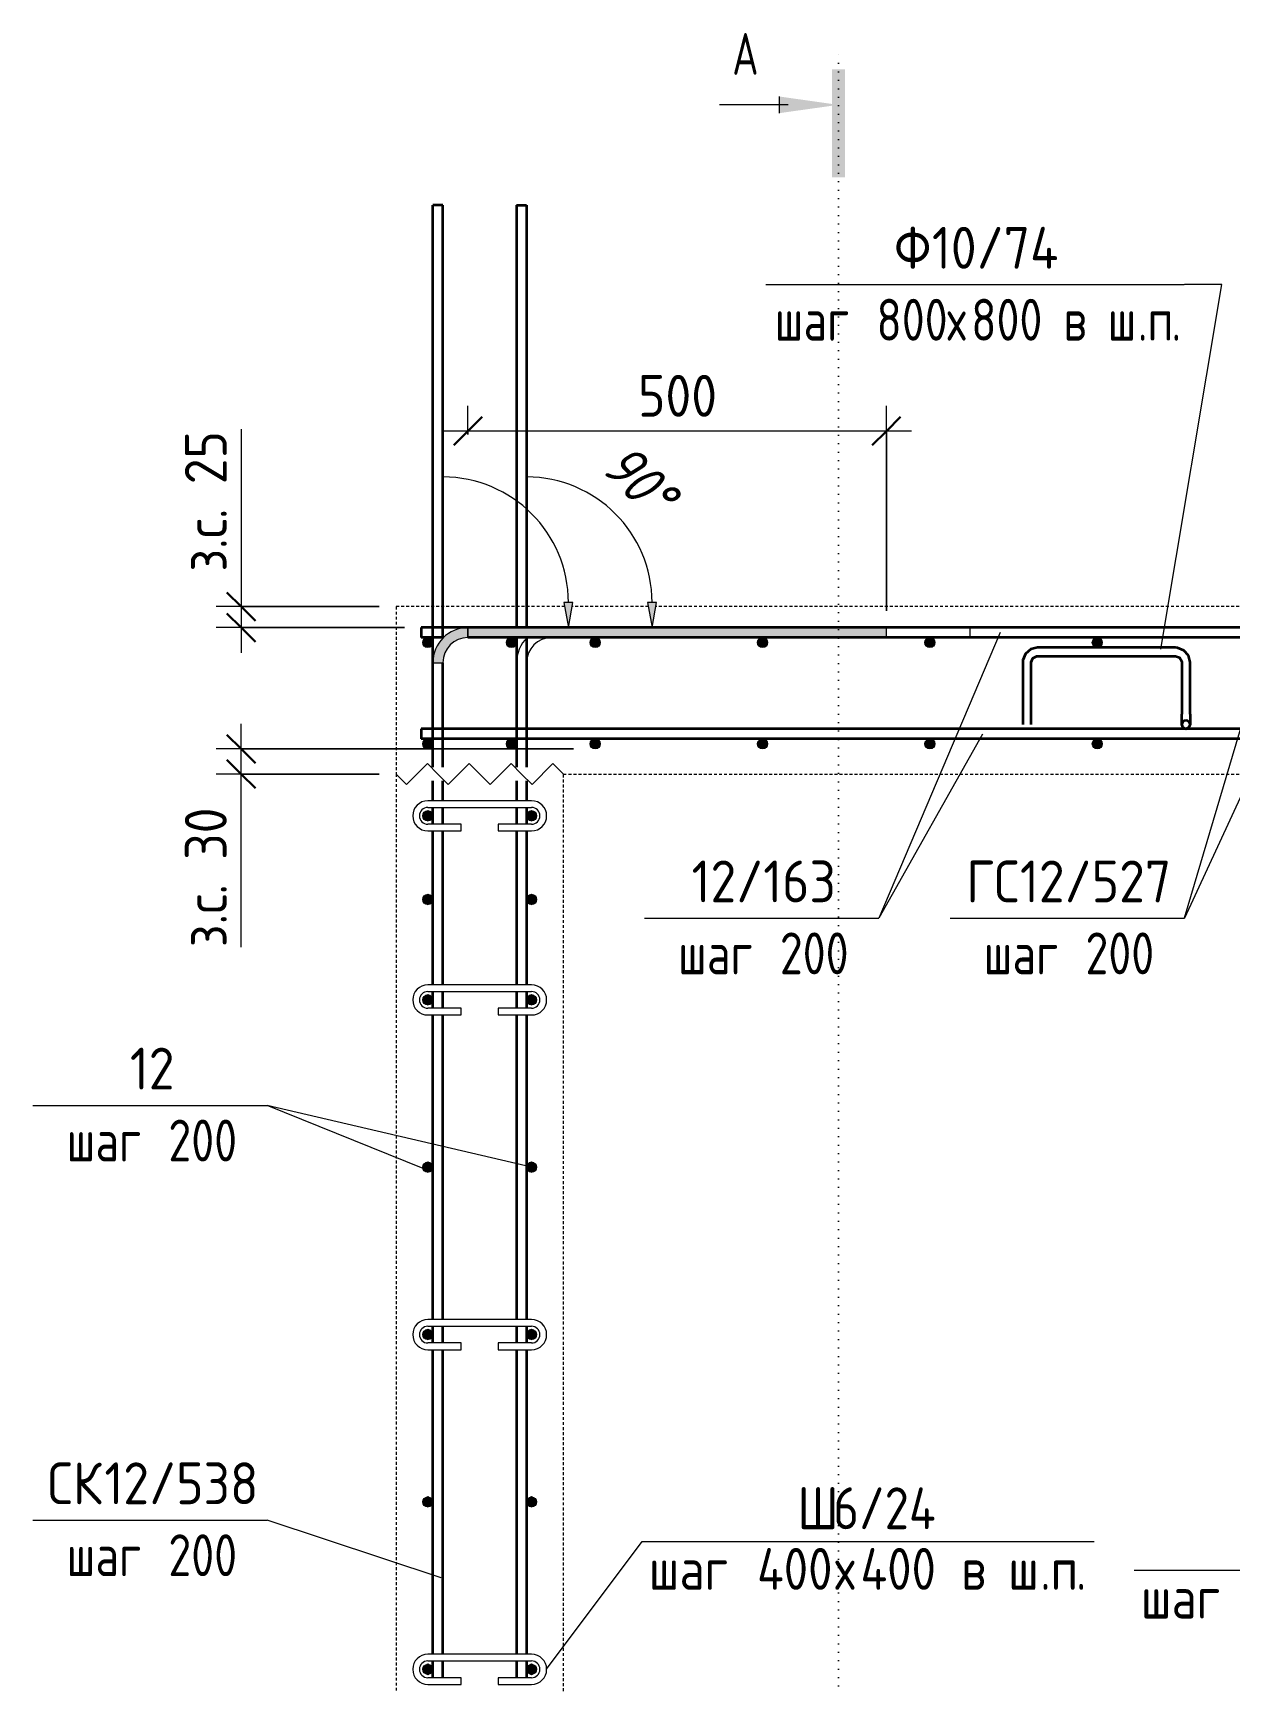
# Model space of a CAD drawing. Header units: millimetres. Extents: x -35709 to -15218, y -2926 to 78616.
# Drawn here: x -21287 to -19857, y -1354 to 616 of the extents above; entities that cross this region are included whole.
import ezdxf

# ---------------------------------------------------------------- set-up
doc = ezdxf.new("R2010")
doc.units = ezdxf.units.MM
doc.linetypes.add('01 Штриховая _4 мм_', pattern=[6, 3.5, -2.5])
doc.linetypes.add('04 Пунктир 10мм', pattern=[10, 0, -10])
for name, color, linetype, lineweight in [('AA_Dim', 7, 'Continuous', 9), ('AA_Dim-20', 7, 'Continuous', 9), ('AA_Oformlenie', 7, 'Continuous', 9), ('AA_Razrez', 7, 'Continuous', 9), ('AA_Vinoska', 7, 'Continuous', 9), ('KR_Armatura', 7, 'Continuous', 20), ('KR_Armatura_Tonkie', 7, 'Continuous', 20)]:
    doc.layers.add(name, color=color, linetype=linetype, lineweight=lineweight)
doc.layers.add('AF_Perekritie_Опалубка', color=7, linetype='Continuous', lineweight=60, true_color=0x006a35)
doc.layers.add('AF_Stena_Опалубка', color=7, linetype='Continuous', lineweight=20, true_color=0x0063c6)
doc.styles.add('ISOCPEUR', font='isocpeur.TTF', dxfattribs={"width": 0.7, "height": 50})
doc.styles.add('ISOCPEUR_1', font='isocpeur.TTF', dxfattribs={"width": 0.9, "height": 50})
doc.styles.add('ISOCPEUR_2', font='isocpeur.TTF', dxfattribs={"width": 0.8, "height": 50})
doc.styles.add('ISOCPEUR_4', font='isocpeur.TTF', dxfattribs={"width": 0.85, "height": 50})
doc.styles.add('ISOCPEUR_I', font='isocpeui.ttf', dxfattribs={"width": 0.85, "height": 50})
doc.dimstyles.new('00_Точн_3_знака__прозр_', dxfattribs={"dimscale": 304.8, "dimtxt": 50.137748, "dimasz": 0.111549, "dimexe": 0.098425, "dimexo": 0.065617, "dimgap": 0.006562, "dimtad": 1, "dimdec": 3, "dimrnd": 0.001, "dimdsep": 46, "dimtxsty": 'ISOCPEUR_1', "dimblk1": 'OBLIQUE', "dimblk2": 'OBLIQUE', "dimsah": 1, "dimcen": 0.09, "dimdle": 0.098425, "dimazin": 0, "dimtfac": 1, "dimtdec": 4, "dimtix": 1, "dimtmove": 0, "dimatfit": 3, "dimfxl": 1, "dimtvp": 1, "dimtolj": 1, "dimtzin": 0, "dimlwd": 18, "dimlwe": 18, "dimarcsym": 2})
doc.dimstyles.new('00_Точн_3_знака__прозр__1', dxfattribs={"dimscale": 304.8, "dimtxt": 50.137748, "dimasz": 0.111549, "dimexe": 0.098425, "dimexo": 0.065617, "dimgap": 0.006562, "dimtad": 1, "dimdec": 3, "dimrnd": 0.001, "dimdsep": 46, "dimtxsty": 'ISOCPEUR_1', "dimblk1": 'OBLIQUE', "dimblk2": 'OBLIQUE', "dimsah": 1, "dimcen": 0.09, "dimdle": 0.098425, "dimazin": 0, "dimtfac": 1, "dimtdec": 4, "dimtix": 1, "dimtmove": 1, "dimatfit": 3, "dimfxl": 1, "dimtvp": 1, "dimtolj": 1, "dimtzin": 0, "dimlwd": 18, "dimlwe": 18, "dimarcsym": 2})

# ---------------------------------------------------------------- blocks, each defined once
blk = doc.blocks.new('261_Лягушка _НесАрм_РабПлоск_ - 10 А240-3854877-Б-Б Арм')
at = {"layer": 'KR_Armatura', "lineweight": 35}
for start, end in [(90, 270), (270, 90)]:
    blk.add_arc((-77081.1, -211), 5, start, end, dxfattribs=at)
at = {"layer": 'KR_Armatura_Tonkie', "lineweight": 35}
for p, q in [((-77276.1, -136.5), (-77276.1, -198.5)), ((-77266.1, -198.5), (-77266.1, -136.5)), ((-77093.6, -119), (-77258.6, -119)), ((-77258.6, -129), (-77093.6, -129)), ((-77086.1, -136.5), (-77086.1, -198.5)), ((-77076.1, -198.5), (-77076.1, -136.5))]:
    blk.add_line(p, q, dxfattribs=at)
at = {"layer": 'KR_Armatura_Tonkie', "lineweight": 35, "flags": 128}
for points in [[(-77258.6, -119), (-77266.6, -120.9), (-77272.8, -126.3), (-77275.9, -134), (-77276.1, -136.5)], [(-77266.1, -136.5), (-77264.2, -131.5), (-77259.4, -129.1), (-77258.6, -129)], [(-77076.1, -136.5), (-77078, -128.5), (-77083.4, -122.3), (-77091, -119.2), (-77093.6, -119)], [(-77093.6, -129), (-77088.6, -130.9), (-77086.1, -135.6), (-77086.1, -136.5)], [(-77276.1, -198.5), (-77276.1, -205.2), (-77276.1, -209.8), (-77276.1, -211)], [(-77266.1, -211), (-77266.1, -209.1), (-77266.1, -203.9), (-77266.1, -198.5)], [(-77086.1, -211), (-77086.1, -209.1), (-77086.1, -203.9), (-77086.1, -198.5)], [(-77081.1, -216), (-77084.9, -214.1), (-77086.1, -211)], [(-77076.1, -211), (-77077.9, -214.9), (-77081.1, -216)], [(-77076.1, -198.5), (-77076.1, -205.2), (-77076.1, -209.8), (-77076.1, -211)]]:
    blk.add_lwpolyline(points, dxfattribs=at)
blk = doc.blocks.new('079_Обозначение загиба стержня _ЭлУзла_ - Сплошные линии-3773023-Б-Б Арм')
at = {"layer": 'AA_Oformlenie'}
blk.add_hatch(color=256, dxfattribs=at).paths.add_polyline_path([(-77719, -95), (-77713.7, -65), (-77724.3, -65)])
for p, q in [((-77713.7, -65), (-77724.3, -65)), ((-77724.3, -65), (-77719, -95)), ((-77719, -95), (-77713.7, -65)), ((-77339, -95), (-77839, -95)), ((-77339, -107), (-77339, -95)), ((-77839, -107), (-77339, -107))]:
    blk.add_line(p, q, dxfattribs=at)
for centre, radius, start, end in [((-77869, -65), 150, 0.0049, 90), ((-77839, -137), 42, 134.2549, 180), ((-77839, -137), 30, 90, 180)]:
    blk.add_arc(centre, radius, start, end, dxfattribs=at)
blk = doc.blocks.new('079_Обозначение загиба стержня _ЭлУзла_ - Сплошные линии-3773018-Б-Б Арм')
at = {"layer": 'AA_Oformlenie'}
for points in [[(-77819, -95), (-77813.7, -65), (-77824.3, -65)], [(-77981, -137), (-77969, -137), (-77968, -129.2), (-77965, -122), (-77960.2, -115.8), (-77954, -111), (-77946.8, -108), (-77939, -107), (-77939, -95), (-77949.9, -96.4), (-77960, -100.6), (-77968.7, -107.3), (-77975.4, -116), (-77979.6, -126.1)], [(-77939, -107), (-77439, -107), (-77439, -95), (-77939, -95)]]:
    blk.add_hatch(color=256, dxfattribs=at).paths.add_polyline_path(points)
for p, q in [((-77813.7, -65), (-77824.3, -65)), ((-77824.3, -65), (-77819, -95)), ((-77819, -95), (-77813.7, -65)), ((-77939, -107), (-77939, -95)), ((-77439, -95), (-77939, -95)), ((-77439, -95), (-77939, -95)), ((-77939, -95), (-77939, -107)), ((-77439, -107), (-77439, -95)), ((-77439, -107), (-77439, -95)), ((-77939, -107), (-77439, -107)), ((-77939, -107), (-77439, -107)), ((-77981, -137), (-77969, -137))]:
    blk.add_line(p, q, dxfattribs=at)
for centre, radius, start, end in [((-77969, -65), 150, 0.0049, 90), ((-77939, -137), 42, 90, 180), ((-77939, -137), 42, 90, 180), ((-77939, -137), 30, 90, 180), ((-77939, -137), 30, 90, 180)]:
    blk.add_arc(centre, radius, start, end, dxfattribs=at)
blk = doc.blocks.new('Последовательность узлов - 3мм масшт20 маскировка-904226-Б-Б Арм')
at = {"layer": 'AA_Oformlenie'}
for p, q in [((-76535, -270), (-76522.5, -282.5)), ((-76522.5, -282.5), (-76497.5, -257.5)), ((-76485, -270), (-76497.5, -257.5)), ((-76485, -270), (-76472.5, -282.5)), ((-76472.5, -282.5), (-76447.5, -257.5)), ((-76435, -270), (-76447.5, -257.5)), ((-76435, -270), (-76422.5, -282.5)), ((-76422.5, -282.5), (-76397.5, -257.5)), ((-76385, -270), (-76397.5, -257.5)), ((-76385, -270), (-76372.5, -282.5)), ((-76372.5, -282.5), (-76347.5, -257.5)), ((-76335, -270), (-76347.5, -257.5))]:
    blk.add_line(p, q, dxfattribs=at)
blk = doc.blocks.new('079_Шпилька _ЭлУзла_ - d8 А240-3883367-Б-Б Арм')
at = {"layer": 'AA_Oformlenie'}
for p, q in [((-76373, -922), (-76497, -922)), ((-76497, -930), (-76373, -930)), ((-76457, -950), (-76497, -950)), ((-76497, -958), (-76457, -958)), ((-76457, -958), (-76457, -950)), ((-76373, -950), (-76413, -950)), ((-76413, -950), (-76413, -958)), ((-76413, -958), (-76373, -958))]:
    blk.add_line(p, q, dxfattribs=at)
for centre, radius, start, end in [((-76497, -940), 18, 90, 270), ((-76373, -940), 18, 270, 90), ((-76497, -940), 10, 90, 270), ((-76373, -940), 10, 270, 90)]:
    blk.add_arc(centre, radius, start, end, dxfattribs=at)
blk = doc.blocks.new('Разрез - Номер узла_ спереди-394134-Б-Б Арм')
at = {"layer": 'AA_Razrez'}
for points in [[(-77488.3, 443.1), (-77504.2, 443.1), (-77504.2, 572.3), (-77488.3, 572.3)], [(-77567, 519.8), (-77567, 539.7), (-77496.4, 529.7)]]:
    blk.add_hatch(color=256, dxfattribs=at).paths.add_polyline_path(points)
for p, q in [((-77567, 539.7), (-77567, 519.8)), ((-77556.4, 529.7), (-77638.3, 529.7))]:
    blk.add_line(p, q, dxfattribs=at)
blk = doc.blocks.new('DIMBLOCK98-Б-Б Арм')
at = {"layer": 'AA_Dim-20', "color": 30, "lineweight": 18, "true_color": 0xff8000, "transparency": 16777216}
for p, q in [((-21037.9, -300), (-21037.9, -210)), ((-20640.8, -240), (-21067.9, -240)), ((-21037.9, -240), (-20640.8, -240)), ((-21037.9, -286.6), (-21037.9, -255)), ((-20872.8, -270), (-21067.9, -270)), ((-21037.9, -270), (-20872.8, -270)), ((-21037.9, -476.9), (-21037.9, -286.6))]:
    blk.add_line(p, q, dxfattribs=at)
at = {"layer": 'AA_Dim-20', "color": 30, "lineweight": 30, "true_color": 0xff8000, "transparency": 16777216}
for p, q in [((-21037.9, -240), (-21054.9, -223)), ((-21037.9, -270), (-21054.9, -253)), ((-21037.9, -240), (-21020.9, -257)), ((-21037.9, -270), (-21020.9, -287))]:
    blk.add_line(p, q, dxfattribs=at)
at = {"layer": 'AA_Dim-20', "color": 0, "lineweight": 18, "transparency": 16777216, "insert": (-21105.1, -476.9), "char_height": 50, "width": 204.335, "attachment_point": 1, "rotation": 90, "line_spacing_factor": 1.135194, "style": 'ISOCPEUR_1'}
blk.add_mtext('з.с. 30', dxfattribs=at)
blk = doc.blocks.new('_Oblique')
at = {"color": 0, "linetype": 'ByBlock', "lineweight": -2}
blk.add_line((-0.5, -0.5), (0.5, 0.5), dxfattribs=at)
blk = doc.blocks.new('DIMBLOCK99-Б-Б Арм')
at = {"layer": 'AA_Dim-20', "color": 30, "lineweight": 18, "true_color": 0xff8000, "transparency": 16777216}
for p, q in [((-21037.9, 142.1), (-21037.9, -48.1)), ((-21037.9, -40), (-21037.9, -125)), ((-21037.9, -48.1), (-21037.9, -82.5)), ((-20872.8, -70), (-21067.9, -70)), ((-21037.9, -70), (-20872.8, -70)), ((-20842.8, -95), (-21067.9, -95)), ((-21037.9, -95), (-20842.8, -95))]:
    blk.add_line(p, q, dxfattribs=at)
at = {"layer": 'AA_Dim-20', "color": 30, "lineweight": 30, "true_color": 0xff8000, "transparency": 16777216}
for p, q in [((-21037.9, -70), (-21054.9, -53)), ((-21037.9, -95), (-21054.9, -78)), ((-21037.9, -70), (-21020.9, -87)), ((-21037.9, -95), (-21020.9, -112))]:
    blk.add_line(p, q, dxfattribs=at)
at = {"layer": 'AA_Dim-20', "color": 0, "lineweight": 18, "transparency": 16777216, "insert": (-21105.1, -28.1), "char_height": 50, "width": 204.335, "attachment_point": 1, "rotation": 90, "line_spacing_factor": 1.135194, "style": 'ISOCPEUR_1'}
blk.add_mtext('з.с. 25', dxfattribs=at)
blk = doc.blocks.new('DIMBLOCK101-Б-Б Арм')
at = {"layer": 'AA_Dim-20', "color": 30, "lineweight": 18, "true_color": 0xff8000, "transparency": 16777216}
for p, q in [((-20766.8, 135.8), (-20766.8, 169.9)), ((-20266.8, -75), (-20266.8, 169.9)), ((-20236.8, 139.9), (-20796.8, 139.9)), ((-20766.8, 139.9), (-20766.8, 135.8)), ((-20266.8, 139.9), (-20266.8, -75))]:
    blk.add_line(p, q, dxfattribs=at)
at = {"layer": 'AA_Dim-20', "color": 30, "lineweight": 30, "true_color": 0xff8000, "transparency": 16777216}
for p, q in [((-20766.8, 139.9), (-20783.8, 122.9)), ((-20766.8, 139.9), (-20749.8, 156.9)), ((-20266.8, 139.9), (-20283.8, 122.9)), ((-20266.8, 139.9), (-20249.8, 156.9))]:
    blk.add_line(p, q, dxfattribs=at)
at = {"layer": 'AA_Dim-20', "color": 0, "lineweight": 18, "transparency": 16777216, "insert": (-20563.6, 207), "char_height": 50, "width": 112.384, "attachment_point": 1, "line_spacing_factor": 1.135194, "style": 'ISOCPEUR_1'}
blk.add_mtext('500', dxfattribs=at)
blk = doc.blocks.new('042_М_Арматуры - Диам длина поз _ Шаг-2260295-Б-Б Арм')
at = {"layer": 'AA_Vinoska'}
blk.add_line((-78458.8, -1161.7), (-78178.8, -1161.7), dxfattribs=at)
blk = doc.blocks.new('042_М_Арматуры - Диам длина поз _ Комментарий-2260297-Б-Б Арм')
at = {"layer": 'AA_Vinoska'}
blk.add_line((-76939.7, -2609.6), (-76659.7, -2609.6), dxfattribs=at)
blk = doc.blocks.new('042_М_Арматуры - Диам длина поз _ Комментарий полка 25-3827468-Б-Б Арм')
at = {"layer": 'AA_Vinoska'}
blk.add_line((-78014.3, -2511.2), (-77514.3, -2511.2), dxfattribs=at)
blk = doc.blocks.new('044_М_Универсальная с полкой - Марка_Комментарий полка 27-3828024-Б-Б Арм')
at = {"layer": 'AA_Vinoska'}
blk.add_line((-77730.9, -1187.1), (-77190.9, -1187.1), dxfattribs=at)

msp = doc.modelspace()

# ---------------------------------------------------------------- hatches: boundary and pattern name
at = {"layer": 'KR_Armatura'}
h = msp.add_hatch(color=256, dxfattribs=at)
edge = h.paths.add_edge_path()
edge.add_arc((-20814.7974, -113), 6, 0, 360)
for points in [[(-20817.7974, -118.1962), (-20811.7974, -118.1962), (-20808.7974, -113), (-20811.7974, -107.8038), (-20817.7974, -107.8038), (-20820.7974, -113)], [(-20717.7974, -118.1962), (-20711.7974, -118.1962), (-20708.7974, -113), (-20711.7974, -107.8038), (-20717.7974, -107.8038), (-20720.7974, -113)], [(-20617.785, -118.1962), (-20611.785, -118.1962), (-20608.785, -113), (-20611.785, -107.8038), (-20617.785, -107.8038), (-20620.785, -113)], [(-20417.785, -118.1962), (-20411.785, -118.1962), (-20408.785, -113), (-20411.785, -107.8038), (-20417.785, -107.8038), (-20420.785, -113)], [(-20217.785, -118.1962), (-20211.785, -118.1962), (-20208.785, -113), (-20211.785, -107.8038), (-20217.785, -107.8038), (-20220.785, -113)], [(-20017.785, -118.1962), (-20011.785, -118.1962), (-20008.785, -113), (-20011.785, -107.8038), (-20017.785, -107.8038), (-20020.785, -113)], [(-20817.7974, -239.1962), (-20811.7974, -239.1962), (-20808.7974, -234), (-20811.7974, -228.8038), (-20817.7974, -228.8038), (-20820.7974, -234)], [(-20717.7974, -239.1962), (-20711.7974, -239.1962), (-20708.7974, -234), (-20711.7974, -228.8038), (-20717.7974, -228.8038), (-20720.7974, -234)], [(-20617.785, -239.1962), (-20611.785, -239.1962), (-20608.785, -234), (-20611.785, -228.8038), (-20617.785, -228.8038), (-20620.785, -234)], [(-20417.785, -239.1962), (-20411.785, -239.1962), (-20408.785, -234), (-20411.785, -228.8038), (-20417.785, -228.8038), (-20420.785, -234)], [(-20217.785, -239.1962), (-20211.785, -239.1962), (-20208.785, -234), (-20211.785, -228.8038), (-20217.785, -228.8038), (-20220.785, -234)], [(-20017.785, -239.1962), (-20011.785, -239.1962), (-20008.785, -234), (-20011.785, -228.8038), (-20017.785, -228.8038), (-20020.785, -234)]]:
    msp.add_hatch(color=256, dxfattribs=at).paths.add_polyline_path(points)
h = msp.add_hatch(color=256, dxfattribs=at)
edge = h.paths.add_edge_path()
edge.add_arc((-20714.7974, -113), 6, 0, 360)
h = msp.add_hatch(color=256, dxfattribs=at)
edge = h.paths.add_edge_path()
edge.add_arc((-20614.785, -113), 6, 0, 360)
h = msp.add_hatch(color=256, dxfattribs=at)
edge = h.paths.add_edge_path()
edge.add_arc((-20414.785, -113), 6, 0, 360)
h = msp.add_hatch(color=256, dxfattribs=at)
edge = h.paths.add_edge_path()
edge.add_arc((-20214.785, -113), 6, 0, 360)
h = msp.add_hatch(color=256, dxfattribs=at)
edge = h.paths.add_edge_path()
edge.add_arc((-20014.785, -113), 6, 0, 360)
h = msp.add_hatch(color=256, dxfattribs=at)
edge = h.paths.add_edge_path()
edge.add_arc((-20814.7974, -234), 6, 0, 360)
h = msp.add_hatch(color=256, dxfattribs=at)
edge = h.paths.add_edge_path()
edge.add_arc((-20714.7974, -234), 6, 0, 360)
h = msp.add_hatch(color=256, dxfattribs=at)
edge = h.paths.add_edge_path()
edge.add_arc((-20614.785, -234), 6, 0, 360)
h = msp.add_hatch(color=256, dxfattribs=at)
edge = h.paths.add_edge_path()
edge.add_arc((-20414.785, -234), 6, 0, 360)
h = msp.add_hatch(color=256, dxfattribs=at)
edge = h.paths.add_edge_path()
edge.add_arc((-20214.785, -234), 6, 0, 360)
h = msp.add_hatch(color=256, dxfattribs=at)
edge = h.paths.add_edge_path()
edge.add_arc((-20014.785, -234), 6, 0, 360)
at = {"layer": 'KR_Armatura', "lineweight": 9}
h = msp.add_hatch(color=256, dxfattribs=at)
edge = h.paths.add_edge_path()
edge.add_arc((-20814.7974, -320), 6, 0, 360)
for points in [[(-20814.7974, -326), (-20809.6012, -323), (-20809.6012, -317), (-20814.7974, -314), (-20819.9935, -317), (-20819.9935, -323)], [(-20690.7974, -326), (-20685.6012, -323), (-20685.6012, -317), (-20690.7974, -314), (-20695.9935, -317), (-20695.9935, -323)], [(-20814.7974, -426), (-20809.6012, -423), (-20809.6012, -417), (-20814.7974, -414), (-20819.9935, -417), (-20819.9935, -423)], [(-20690.7974, -426), (-20685.6012, -423), (-20685.6012, -417), (-20690.7974, -414), (-20695.9935, -417), (-20695.9935, -423)], [(-20814.7974, -546), (-20809.6012, -543), (-20809.6012, -537), (-20814.7974, -534), (-20819.9935, -537), (-20819.9935, -543)], [(-20690.7974, -546), (-20685.6012, -543), (-20685.6012, -537), (-20690.7974, -534), (-20695.9935, -537), (-20695.9935, -543)], [(-20814.7974, -746), (-20809.6012, -743), (-20809.6012, -737), (-20814.7974, -734), (-20819.9935, -737), (-20819.9935, -743)], [(-20690.7974, -746), (-20685.6012, -743), (-20685.6012, -737), (-20690.7974, -734), (-20695.9935, -737), (-20695.9935, -743)], [(-20814.7974, -946), (-20809.6012, -943), (-20809.6012, -937), (-20814.7974, -934), (-20819.9935, -937), (-20819.9935, -943)], [(-20690.7974, -946), (-20685.6012, -943), (-20685.6012, -937), (-20690.7974, -934), (-20695.9935, -937), (-20695.9935, -943)], [(-20814.7974, -1146), (-20809.6012, -1143), (-20809.6012, -1137), (-20814.7974, -1134), (-20819.9935, -1137), (-20819.9935, -1143)], [(-20690.7974, -1146), (-20685.6012, -1143), (-20685.6012, -1137), (-20690.7974, -1134), (-20695.9935, -1137), (-20695.9935, -1143)], [(-20814.7974, -1346), (-20809.6012, -1343), (-20809.6012, -1337), (-20814.7974, -1334), (-20819.9935, -1337), (-20819.9935, -1343)], [(-20690.7974, -1346), (-20685.6012, -1343), (-20685.6012, -1337), (-20690.7974, -1334), (-20695.9935, -1337), (-20695.9935, -1343)]]:
    msp.add_hatch(color=256, dxfattribs=at).paths.add_polyline_path(points)
h = msp.add_hatch(color=256, dxfattribs=at)
edge = h.paths.add_edge_path()
edge.add_arc((-20690.7974, -320), 6, 0, 360)
h = msp.add_hatch(color=256, dxfattribs=at)
edge = h.paths.add_edge_path()
edge.add_arc((-20814.7974, -420), 6, 0, 360)
h = msp.add_hatch(color=256, dxfattribs=at)
edge = h.paths.add_edge_path()
edge.add_arc((-20690.7974, -420), 6, 0, 360)
h = msp.add_hatch(color=256, dxfattribs=at)
edge = h.paths.add_edge_path()
edge.add_arc((-20814.7974, -540), 6, 0, 360)
h = msp.add_hatch(color=256, dxfattribs=at)
edge = h.paths.add_edge_path()
edge.add_arc((-20690.7974, -540), 6, 0, 360)
h = msp.add_hatch(color=256, dxfattribs=at)
edge = h.paths.add_edge_path()
edge.add_arc((-20814.7974, -740), 6, 0, 360)
h = msp.add_hatch(color=256, dxfattribs=at)
edge = h.paths.add_edge_path()
edge.add_arc((-20690.7974, -740), 6, 0, 360)
h = msp.add_hatch(color=256, dxfattribs=at)
edge = h.paths.add_edge_path()
edge.add_arc((-20814.7974, -940), 6, 0, 360)
h = msp.add_hatch(color=256, dxfattribs=at)
edge = h.paths.add_edge_path()
edge.add_arc((-20690.7974, -940), 6, 0, 360)
h = msp.add_hatch(color=256, dxfattribs=at)
edge = h.paths.add_edge_path()
edge.add_arc((-20814.7974, -1140), 6, 0, 360)
h = msp.add_hatch(color=256, dxfattribs=at)
edge = h.paths.add_edge_path()
edge.add_arc((-20690.7974, -1140), 6, 0, 360)
h = msp.add_hatch(color=256, dxfattribs=at)
edge = h.paths.add_edge_path()
edge.add_arc((-20814.7974, -1340), 6, 0, 360)
h = msp.add_hatch(color=256, dxfattribs=at)
edge = h.paths.add_edge_path()
edge.add_arc((-20690.7974, -1340), 6, 0, 360)

# ---------------------------------------------------------------- linework, layer by layer
at = {"layer": 'AA_Razrez', "color": 7, "linetype": '04 Пунктир 10мм', "true_color": 0xffffff}
msp.add_line((-20324.1519, -2773.8588), (-20324.1519, 589.7353), dxfattribs=at)
at = {"layer": 'AA_Vinoska'}
for p, q in [((-19938.8337, -120.7743), (-19865.9185, 314.885)), ((-19865.9185, 314.885), (-19910.7588, 314.885)), ((-20130.9153, -101), (-20275.8976, -442.3812)), ((-19813.7914, -114.1689), (-19910.8048, -442.3812)), ((-20151.9146, -222.4203), (-20275.8976, -442.3812)), ((-19814.6793, -234.5898), (-19910.7588, -442.3812)), ((-19910.8048, -442.3812), (-19910.7588, -442.3812)), ((-20690.7974, -740), (-21006.6374, -666.0463)), ((-20820.1691, -741.294), (-21006.6374, -666.0463)), ((-20799.025, -1230.6447), (-21006.6374, -1161.6867)), ((-20672.7974, -1340), (-20558.7417, -1187.0585))]:
    msp.add_line(p, q, dxfattribs=at)
at = {"layer": 'AF_Perekritie_Опалубка', "linetype": '01 Штриховая _4 мм_', "lineweight": 20}
for p, q in [((-20651.2055, -70), (-20852.7974, -70)), ((-20852.7974, -70), (-20852.7974, -270)), ((-20551.2055, -70), (-20642.3892, -70)), ((-19473.2055, -70), (-20542.3892, -70)), ((-20652.7974, -270), (-19362.7974, -270))]:
    msp.add_line(p, q, dxfattribs=at)
at = {"layer": 'AF_Stena_Опалубка', "linetype": '01 Штриховая _4 мм_'}
for p, q in [((-20852.7974, -270), (-20852.7974, -1990)), ((-20652.7974, -1990), (-20652.7974, -270))]:
    msp.add_line(p, q, dxfattribs=at)
at = {"layer": 'KR_Armatura'}
for p, q in [((-20817.7974, -107.8038), (-20820.7974, -113)), ((-20820.7974, -113), (-20817.7974, -118.1962)), ((-20811.7974, -107.8038), (-20817.7974, -107.8038)), ((-20808.7974, -113), (-20811.7974, -107.8038)), ((-20811.7974, -118.1962), (-20808.7974, -113)), ((-20717.7974, -107.8038), (-20720.7974, -113)), ((-20720.7974, -113), (-20717.7974, -118.1962)), ((-20711.7974, -107.8038), (-20717.7974, -107.8038)), ((-20708.7974, -113), (-20711.7974, -107.8038)), ((-20711.7974, -118.1962), (-20708.7974, -113)), ((-20617.785, -107.8038), (-20620.785, -113)), ((-20620.785, -113), (-20617.785, -118.1962)), ((-20611.785, -107.8038), (-20617.785, -107.8038)), ((-20608.785, -113), (-20611.785, -107.8038)), ((-20611.785, -118.1962), (-20608.785, -113)), ((-20417.785, -107.8038), (-20420.785, -113)), ((-20420.785, -113), (-20417.785, -118.1962)), ((-20411.785, -107.8038), (-20417.785, -107.8038)), ((-20408.785, -113), (-20411.785, -107.8038)), ((-20411.785, -118.1962), (-20408.785, -113)), ((-20217.785, -107.8038), (-20220.785, -113)), ((-20220.785, -113), (-20217.785, -118.1962)), ((-20211.785, -107.8038), (-20217.785, -107.8038)), ((-20208.785, -113), (-20211.785, -107.8038)), ((-20211.785, -118.1962), (-20208.785, -113)), ((-20017.785, -107.8038), (-20020.785, -113)), ((-20020.785, -113), (-20017.785, -118.1962)), ((-20011.785, -107.8038), (-20017.785, -107.8038)), ((-20008.785, -113), (-20011.785, -107.8038)), ((-20011.785, -118.1962), (-20008.785, -113)), ((-20817.7974, -118.1962), (-20811.7974, -118.1962)), ((-20717.7974, -118.1962), (-20711.7974, -118.1962)), ((-20617.785, -118.1962), (-20611.785, -118.1962)), ((-20417.785, -118.1962), (-20411.785, -118.1962)), ((-20217.785, -118.1962), (-20211.785, -118.1962)), ((-20017.785, -118.1962), (-20011.785, -118.1962)), ((-20817.7974, -228.8038), (-20820.7974, -234)), ((-20820.7974, -234), (-20817.7974, -239.1962)), ((-20811.7974, -228.8038), (-20817.7974, -228.8038)), ((-20808.7974, -234), (-20811.7974, -228.8038)), ((-20811.7974, -239.1962), (-20808.7974, -234)), ((-20717.7974, -228.8038), (-20720.7974, -234)), ((-20720.7974, -234), (-20717.7974, -239.1962)), ((-20711.7974, -228.8038), (-20717.7974, -228.8038)), ((-20708.7974, -234), (-20711.7974, -228.8038)), ((-20711.7974, -239.1962), (-20708.7974, -234)), ((-20617.785, -228.8038), (-20620.785, -234)), ((-20620.785, -234), (-20617.785, -239.1962)), ((-20611.785, -228.8038), (-20617.785, -228.8038)), ((-20608.785, -234), (-20611.785, -228.8038)), ((-20611.785, -239.1962), (-20608.785, -234)), ((-20417.785, -228.8038), (-20420.785, -234)), ((-20420.785, -234), (-20417.785, -239.1962)), ((-20411.785, -228.8038), (-20417.785, -228.8038)), ((-20408.785, -234), (-20411.785, -228.8038)), ((-20411.785, -239.1962), (-20408.785, -234)), ((-20217.785, -228.8038), (-20220.785, -234)), ((-20220.785, -234), (-20217.785, -239.1962)), ((-20211.785, -228.8038), (-20217.785, -228.8038)), ((-20208.785, -234), (-20211.785, -228.8038)), ((-20211.785, -239.1962), (-20208.785, -234)), ((-20017.785, -228.8038), (-20020.785, -234)), ((-20020.785, -234), (-20017.785, -239.1962)), ((-20011.785, -228.8038), (-20017.785, -228.8038)), ((-20008.785, -234), (-20011.785, -228.8038)), ((-20011.785, -239.1962), (-20008.785, -234)), ((-20817.7974, -239.1962), (-20811.7974, -239.1962)), ((-20717.7974, -239.1962), (-20711.7974, -239.1962)), ((-20617.785, -239.1962), (-20611.785, -239.1962)), ((-20417.785, -239.1962), (-20411.785, -239.1962)), ((-20217.785, -239.1962), (-20211.785, -239.1962)), ((-20017.785, -239.1962), (-20011.785, -239.1962))]:
    msp.add_line(p, q, dxfattribs=at)
at = {"layer": 'KR_Armatura', "lineweight": 9}
for p, q in [((-20814.7974, -314), (-20819.9935, -317)), ((-20809.6012, -317), (-20814.7974, -314)), ((-20690.7974, -314), (-20695.9935, -317)), ((-20685.6012, -317), (-20690.7974, -314)), ((-20819.9935, -317), (-20819.9935, -323)), ((-20819.9935, -323), (-20814.7974, -326)), ((-20814.7974, -326), (-20809.6012, -323)), ((-20809.6012, -323), (-20809.6012, -317)), ((-20695.9935, -317), (-20695.9935, -323)), ((-20695.9935, -323), (-20690.7974, -326)), ((-20690.7974, -326), (-20685.6012, -323)), ((-20685.6012, -323), (-20685.6012, -317)), ((-20814.7974, -414), (-20819.9935, -417)), ((-20819.9935, -417), (-20819.9935, -423)), ((-20819.9935, -423), (-20814.7974, -426)), ((-20809.6012, -417), (-20814.7974, -414)), ((-20814.7974, -426), (-20809.6012, -423)), ((-20809.6012, -423), (-20809.6012, -417)), ((-20690.7974, -414), (-20695.9935, -417)), ((-20695.9935, -417), (-20695.9935, -423)), ((-20695.9935, -423), (-20690.7974, -426)), ((-20685.6012, -417), (-20690.7974, -414)), ((-20690.7974, -426), (-20685.6012, -423)), ((-20685.6012, -423), (-20685.6012, -417)), ((-20814.7974, -534), (-20819.9935, -537)), ((-20819.9935, -537), (-20819.9935, -543)), ((-20819.9935, -543), (-20814.7974, -546)), ((-20809.6012, -537), (-20814.7974, -534)), ((-20814.7974, -546), (-20809.6012, -543)), ((-20809.6012, -543), (-20809.6012, -537)), ((-20690.7974, -534), (-20695.9935, -537)), ((-20695.9935, -537), (-20695.9935, -543)), ((-20695.9935, -543), (-20690.7974, -546)), ((-20685.6012, -537), (-20690.7974, -534)), ((-20690.7974, -546), (-20685.6012, -543)), ((-20685.6012, -543), (-20685.6012, -537)), ((-20814.7974, -734), (-20819.9935, -737)), ((-20819.9935, -737), (-20819.9935, -743)), ((-20819.9935, -743), (-20814.7974, -746)), ((-20809.6012, -737), (-20814.7974, -734)), ((-20814.7974, -746), (-20809.6012, -743)), ((-20809.6012, -743), (-20809.6012, -737)), ((-20690.7974, -734), (-20695.9935, -737)), ((-20695.9935, -737), (-20695.9935, -743)), ((-20695.9935, -743), (-20690.7974, -746)), ((-20685.6012, -737), (-20690.7974, -734)), ((-20690.7974, -746), (-20685.6012, -743)), ((-20685.6012, -743), (-20685.6012, -737)), ((-20814.7974, -934), (-20819.9935, -937)), ((-20819.9935, -937), (-20819.9935, -943)), ((-20819.9935, -943), (-20814.7974, -946)), ((-20809.6012, -937), (-20814.7974, -934)), ((-20814.7974, -946), (-20809.6012, -943)), ((-20809.6012, -943), (-20809.6012, -937)), ((-20690.7974, -934), (-20695.9935, -937)), ((-20695.9935, -937), (-20695.9935, -943)), ((-20695.9935, -943), (-20690.7974, -946)), ((-20685.6012, -937), (-20690.7974, -934)), ((-20690.7974, -946), (-20685.6012, -943)), ((-20685.6012, -943), (-20685.6012, -937)), ((-20814.7974, -1134), (-20819.9935, -1137)), ((-20819.9935, -1137), (-20819.9935, -1143)), ((-20809.6012, -1137), (-20814.7974, -1134)), ((-20809.6012, -1143), (-20809.6012, -1137)), ((-20690.7974, -1134), (-20695.9935, -1137)), ((-20695.9935, -1137), (-20695.9935, -1143)), ((-20685.6012, -1137), (-20690.7974, -1134)), ((-20685.6012, -1143), (-20685.6012, -1137)), ((-20819.9935, -1143), (-20814.7974, -1146)), ((-20814.7974, -1146), (-20809.6012, -1143)), ((-20695.9935, -1143), (-20690.7974, -1146)), ((-20690.7974, -1146), (-20685.6012, -1143)), ((-20814.7974, -1334), (-20819.9935, -1337)), ((-20819.9935, -1337), (-20819.9935, -1343)), ((-20809.6012, -1337), (-20814.7974, -1334)), ((-20809.6012, -1343), (-20809.6012, -1337)), ((-20690.7974, -1334), (-20695.9935, -1337)), ((-20695.9935, -1337), (-20695.9935, -1343)), ((-20685.6012, -1337), (-20690.7974, -1334)), ((-20685.6012, -1343), (-20685.6012, -1337)), ((-20819.9935, -1343), (-20814.7974, -1346)), ((-20814.7974, -1346), (-20809.6012, -1343)), ((-20695.9935, -1343), (-20690.7974, -1346)), ((-20690.7974, -1346), (-20685.6012, -1343))]:
    msp.add_line(p, q, dxfattribs=at)
at = {"layer": 'KR_Armatura'}
for centre in [(-20814.7974, -113), (-20714.7974, -113), (-20614.785, -113), (-20414.785, -113), (-20214.785, -113), (-20014.785, -113), (-20814.7974, -234), (-20714.7974, -234), (-20614.785, -234), (-20414.785, -234), (-20214.785, -234), (-20014.785, -234)]:
    msp.add_circle(centre, 6, dxfattribs=at)
at = {"layer": 'KR_Armatura', "lineweight": 9}
for centre in [(-20814.7974, -320), (-20690.7974, -320), (-20814.7974, -420), (-20690.7974, -420), (-20814.7974, -540), (-20690.7974, -540), (-20814.7974, -740), (-20690.7974, -740), (-20814.7974, -940), (-20690.7974, -940), (-20814.7974, -1140), (-20690.7974, -1140), (-20814.7974, -1340), (-20690.7974, -1340)]:
    msp.add_circle(centre, 6, dxfattribs=at)
at = {"layer": 'KR_Armatura_Tonkie', "lineweight": 35}
for p, q in [((-20796.7974, 410), (-20808.7974, 410)), ((-20808.7974, -262), (-20808.7974, 410)), ((-20796.7974, -107.6945), (-20796.7974, 410)), ((-20708.7974, 410), (-20708.7974, -95)), ((-20708.7974, 410), (-20696.7974, 410)), ((-20696.7974, 410), (-20696.7974, -95)), ((-19192.7974, -95), (-20822.7974, -95)), ((-20822.7974, -95), (-20822.7974, -107)), ((-20796.1029, -107), (-20822.7974, -107)), ((-19248.7974, -107), (-20766.7974, -107)), ((-20708.7974, -107), (-20708.7974, -262)), ((-20696.7974, -107), (-20696.7974, -262)), ((-20796.7974, -262), (-20796.7974, -137)), ((-19192.7974, -216), (-20822.7974, -216)), ((-20822.7974, -216), (-20822.7974, -228)), ((-19192.7974, -228), (-20822.7974, -228)), ((-20808.7974, -302), (-20808.7974, -278)), ((-20796.7974, -302), (-20796.7974, -278)), ((-20708.7974, -278), (-20708.7974, -302)), ((-20696.7974, -278), (-20696.7974, -302)), ((-20808.7974, -330), (-20808.7974, -310)), ((-20796.7974, -330), (-20796.7974, -310)), ((-20708.7974, -310), (-20708.7974, -330)), ((-20696.7974, -310), (-20696.7974, -330)), ((-20808.7974, -522), (-20808.7974, -338)), ((-20796.7974, -522), (-20796.7974, -338)), ((-20708.7974, -338), (-20708.7974, -522)), ((-20696.7974, -338), (-20696.7974, -522)), ((-20808.7974, -550), (-20808.7974, -530)), ((-20796.7974, -550), (-20796.7974, -530)), ((-20708.7974, -530), (-20708.7974, -550)), ((-20696.7974, -530), (-20696.7974, -550)), ((-20808.7974, -922), (-20808.7974, -558)), ((-20796.7974, -922), (-20796.7974, -558)), ((-20708.7974, -558), (-20708.7974, -922)), ((-20696.7974, -558), (-20696.7974, -922)), ((-20808.7974, -950), (-20808.7974, -930)), ((-20796.7974, -950), (-20796.7974, -930)), ((-20708.7974, -930), (-20708.7974, -950)), ((-20696.7974, -930), (-20696.7974, -950)), ((-20808.7974, -1322), (-20808.7974, -958)), ((-20796.7974, -1322), (-20796.7974, -958)), ((-20708.7974, -958), (-20708.7974, -1322)), ((-20696.7974, -958), (-20696.7974, -1322)), ((-20808.7974, -1350), (-20808.7974, -1330)), ((-20796.7974, -1350), (-20796.7974, -1330)), ((-20708.7974, -1330), (-20708.7974, -1350)), ((-20696.7974, -1330), (-20696.7974, -1350))]:
    msp.add_line(p, q, dxfattribs=at)

# ---------------------------------------------------------------- block references
at = {"layer": 'AA_Oformlenie'}
for name, p in [('079_Обозначение загиба стержня _ЭлУзла_ - Сплошные линии-3773018-Б-Б Арм', (57172.2026, 0)), ('079_Обозначение загиба стержня _ЭлУзла_ - Сплошные линии-3773023-Б-Б Арм', (57172.2026, 0)), ('Последовательность узлов - 3мм масшт20 маскировка-904226-Б-Б Арм', (55682.2026, 0)), ('079_Шпилька _ЭлУзла_ - d8 А240-3883367-Б-Б Арм', (55682.2026, 620)), ('079_Шпилька _ЭлУзла_ - d8 А240-3883367-Б-Б Арм', (55682.2026, 400)), ('079_Шпилька _ЭлУзла_ - d8 А240-3883367-Б-Б Арм', (55682.2026, 0)), ('079_Шпилька _ЭлУзла_ - d8 А240-3883367-Б-Б Арм', (55682.2026, -400))]:
    msp.add_blockref(name, p, dxfattribs=at)
at = {"layer": 'AA_Razrez'}
msp.add_blockref('Разрез - Номер узла_ спереди-394134-Б-Б Арм', (57172.2026, 0), dxfattribs=at)
at = {"layer": 'AA_Vinoska'}
for name, p in [('042_М_Арматуры - Диам длина поз _ Комментарий полка 25-3827468-Б-Б Арм', (57603.4993, 2826.0565)), ('042_М_Арматуры - Диам длина поз _ Шаг-2260295-Б-Б Арм', (57902.9425, 719.3055)), ('042_М_Арматуры - Диам длина поз _ Шаг-2260295-Б-Б Арм', (58268.0813, 719.3055)), ('042_М_Арматуры - Диам длина поз _ Комментарий-2260297-Б-Б Арм', (55653.058, 1943.5314)), ('042_М_Арматуры - Диам длина поз _ Шаг-2260295-Б-Б Арм', (57172.2026, 0)), ('044_М_Универсальная с полкой - Марка_Комментарий полка 27-3828024-Б-Б Арм', (57172.2026, 0)), ('044_М_Универсальная с полкой - Марка_Комментарий полка 27-3828024-Б-Б Арм', (57760.2251, -34.313))]:
    msp.add_blockref(name, p, dxfattribs=at)
at = {"layer": 'KR_Armatura_Tonkie', "lineweight": 35}
msp.add_blockref('261_Лягушка _НесАрм_РабПлоск_ - 10 А240-3854877-Б-Б Арм', (57172.2026, 0), dxfattribs=at)

# ---------------------------------------------------------------- texts
at = {"layer": 'AA_Razrez', "insert": (-20451.0594, 615.6276), "char_height": 50, "width": 38.160325, "attachment_point": 1, "style": 'ISOCPEUR'}
msp.add_mtext('\\fISOCPEUR|b0|i0|c204|p34|;\\W.7;А', dxfattribs=at)
at = {"layer": 'AA_Vinoska', "char_height": 50, "attachment_point": 1}
for s, insert, width, style in [('\\fISOCPEUR|b0|i0|c204|p34|;\\W.9;Ф', (-20257.586, 383.89), 54.835425, 'ISOCPEUR_1'), ('10/74', (-20212.3422, 383.89), 187.594875, 'ISOCPEUR_1'), (' 800', (-20304.0976, 297.909), 133.4008, 'ISOCPEUR_2'), ('800 ', (-20165.456, 297.909), 133.4008, 'ISOCPEUR_2'), ('\\fISOCPEUR|b0|i0|c204|p34|;\\W.8; ', (-20026.8143, 297.909), 29.5021, 'ISOCPEUR_2'), ('шаг', (-20400.406, 297.909), 116.7257, 'ISOCPEUR_2'), ('\\fISOCPEUR|b0|i0|c204|p34|;\\W.8;х', (-20194.031, 297.909), 34.6329, 'ISOCPEUR_2'), ('\\fISOCPEUR|b0|i0|c204|p34|;\\W.8;в', (-20055.3893, 297.909), 34.6329, 'ISOCPEUR_2'), ('\\fISOCPEUR|b0|i0|c204|p34|;\\W.8;ш', (-20002.4726, 297.909), 43.6118, 'ISOCPEUR_2'), ('\\fISOCPEUR|b0|i0|c204|p34|;\\W.8;п', (-19954.8476, 297.909), 34.6329, 'ISOCPEUR_2'), ('\\fISOCPEUR|b0|i0|c204|p34|;\\W.8;.', (-19966.4893, 297.909), 14.1097, 'ISOCPEUR_2'), ('\\fISOCPEUR|b0|i0|c204|p34|;\\W.8;.', (-19926.2726, 297.909), 14.1097, 'ISOCPEUR_2'), ('12/163', (-20499.5848, -373.3762), 210.683475, 'ISOCPEUR_1'), ('ГС', (-20171.436, -373.3762), 77.924025, 'ISOCPEUR_1'), ('12/527', (-20107.1422, -373.3762), 222.227775, 'ISOCPEUR_1'), (' 200', (-20419.5565, -459.3572), 133.4008, 'ISOCPEUR_2'), (' 200', (-20054.4176, -459.3572), 133.4008, 'ISOCPEUR_2'), ('шаг', (-20515.8648, -459.3572), 116.7257, 'ISOCPEUR_2'), ('шаг', (-20150.726, -459.3572), 116.7257, 'ISOCPEUR_2'), ('12', (-21170.8346, -597.0413), 66.379725, 'ISOCPEUR_1'), (' 200', (-21150.2963, -683.0224), 133.4008, 'ISOCPEUR_2'), ('шаг', (-21246.6046, -683.0224), 116.7257, 'ISOCPEUR_2'), ('СК', (-21269.1146, -1092.6817), 82.253137, 'ISOCPEUR_1'), ('12/538', (-21201.249, -1092.6817), 222.227775, 'ISOCPEUR_1'), ('\\fISOCPEUR|b0|i0|c204|p34|;\\W.85;Ш', (-20373.0617, -1122.518), 51.789012, 'ISOCPEUR_4'), ('6/24', (-20330.3315, -1122.518), 151.278431, 'ISOCPEUR_4'), (' 200', (-21150.2963, -1178.6627), 133.4008, 'ISOCPEUR_2'), ('шаг', (-21246.6046, -1178.6627), 116.7257, 'ISOCPEUR_2'), (' 400', (-20448.4691, -1194.9614), 145.826956, 'ISOCPEUR_4'), ('400 ', (-20297.7889, -1194.9614), 145.826956, 'ISOCPEUR_4'), ('\\fISOCPEUR|b0|i0|c204|p34|;\\W.85; ', (-20147.1087, -1194.9614), 31.345981, 'ISOCPEUR_4'), ('шаг', (-20550.7967, -1194.9614), 124.021056, 'ISOCPEUR_4'), ('\\fISOCPEUR|b0|i0|c204|p34|;\\W.85;х', (-20328.1498, -1194.9614), 36.797456, 'ISOCPEUR_4'), ('\\fISOCPEUR|b0|i0|c204|p34|;\\W.85;в', (-20177.4696, -1194.9614), 36.797456, 'ISOCPEUR_4'), ('\\fISOCPEUR|b0|i0|c204|p34|;\\W.85;ш', (-20121.2457, -1194.9614), 46.337537, 'ISOCPEUR_4'), ('\\fISOCPEUR|b0|i0|c204|p34|;\\W.85;п', (-20070.6441, -1194.9614), 36.797456, 'ISOCPEUR_4'), ('\\fISOCPEUR|b0|i0|c204|p34|;\\W.85;.', (-20083.0134, -1194.9614), 14.991556, 'ISOCPEUR_4'), ('\\fISOCPEUR|b0|i0|c204|p34|;\\W.85;.', (-20040.2832, -1194.9614), 14.991556, 'ISOCPEUR_4'), ('шаг', (-19962.7742, -1229.2744), 124.021056, 'ISOCPEUR_4')]:
    msp.add_mtext(s, dxfattribs=dict(at, insert=insert, width=width, style=style))
at = {"layer": 'AA_Vinoska', "insert": (-20574.1575, 129.1513), "char_height": 50, "width": 106.303763, "attachment_point": 1, "rotation": 315, "style": 'ISOCPEUR_I'}
msp.add_mtext('90°', dxfattribs=at)

# ---------------------------------------------------------------- dimensions: what is measured, and where the dimension line sits
at = {"layer": 'AA_Dim', "color": 30, "lineweight": 18, "true_color": 0xff8000}
dim = msp.add_linear_dim(base=(-20766.7974, 139.8673), p1=(-20266.7974, -95), p2=(-20766.7974, 115.8257), dimstyle='00_Точн_3_знака__прозр_', override={"dimpost": '<>', "dimfxl": 542.630152}, dxfattribs=at)
dim.commit()
dim.dimension.update_dxf_attribs({"geometry": 'DIMBLOCK101-Б-Б Арм', "text_midpoint": (-20516.7974, 166.8673)})
for base, p1, p2, override, picture, middle in [((-21037.9169, -95), (-20852.7974, -70), (-20822.7974, -95), {"dimpost": 'з.с. <>', "dimfxl": 39.051248}, 'DIMBLOCK99-Б-Б Арм', (-21071.7195, 74.03)), ((-21037.9169, -240), (-20852.7974, -270), (-20620.785, -240), {"dimpost": 'з.с. <>', "dimfxl": 233.943879}, 'DIMBLOCK98-Б-Б Арм', (-21071.7195, -374.696))]:
    dim = msp.add_linear_dim(base=base, p1=p1, p2=p2, angle=90, dimstyle='00_Точн_3_знака__прозр__1', override=override, dxfattribs=at)
    dim.commit()
    dim.dimension.update_dxf_attribs({"geometry": picture, "text_midpoint": middle, "dimtype": 160, "text_rotation": 90})

doc.saveas('drawing.dxf')
